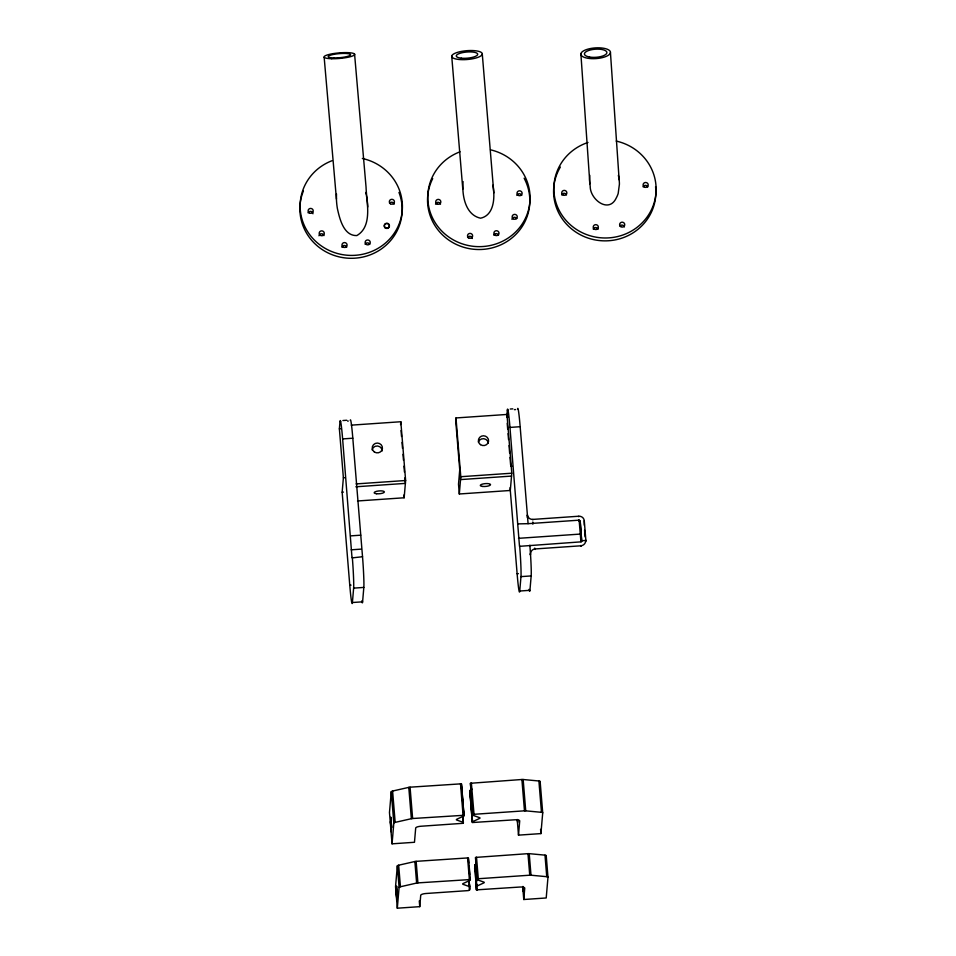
<?xml version="1.0" encoding="UTF-8"?>
<svg xmlns="http://www.w3.org/2000/svg" width="956" height="956" viewBox="0 0 956 956"><rect width="100%" height="100%" fill="white"/><g stroke="black" fill="none" stroke-linecap="round" stroke-linejoin="round"><path stroke-width="1.43" d="M336.476 193.913L336.428 199.051A76.827 73.696 4.9 0 0 337.372 208.456C339.619 218.697 343.658 236.013 356.839 235.57C372.983 226.249 366.459 201.74 366.052 187.161L354.58 54.11M339.989 421.632A25.585 1.159 86.1 0 1 342.618 438.912L351.951 557.013L352.214 557.886L362.527 556.739A25.585 1.159 86.1 0 1 363.83 587.426L362.599 601.826L352.394 602.519A25.585 1.159 86.1 0 1 349.776 585.239L342.152 492.185L343.383 477.797L339.38 428.826L339.989 421.632L340.635 421.584M350.255 420.377A25.585 1.159 86.1 0 1 352.812 438.218L362.527 556.739M507.971 410.088L507.337 410.124A25.585 1.159 86.1 0 1 509.954 427.416L519.502 546.33L581.403 541.825L581.834 540.749L585.873 540.415L584.271 520.781A5.055 4.864 4.1 0 0 578.762 516.228L532.874 519.407A5.115 4.899 4.9 0 1 527.377 514.866A20.47 0.92 86.1 0 0 527.306 517.423M584.271 520.781L584.307 525.238M589.792 175.342L589.589 179.525A42.662 40.929 4.9 0 0 590.199 186.097C589.816 199.338 608.948 214.144 616.357 197.773A26.708 25.621 4.9 0 0 618.185 193.447L619.416 184.126A42.662 40.929 4.9 0 0 618.819 177.553L618.365 175.366M580.184 521.08L581.69 541.084L580.184 521.08L579.133 520.172L580.925 541.753M352.394 602.519L353.636 588.131A25.585 1.159 86.1 0 0 352.322 557.432M400.564 424.619L400.815 421.739L351.282 425.145M357.52 500.98L404.149 497.777L405.631 480.51L400.815 421.739M461.497 783.932L464.019 815.815L461.39 783.812L410.064 787.182A2.557 0.717 -4.7 0 0 408.786 787.374L392.593 791.042A2.557 0.717 -4.7 0 0 391.255 791.759L389.474 812.492L392.044 843.825L414.474 842.284L415.693 828.039A5.115 1.422 -4.7 0 1 420.915 826.247L462.907 823.319L462.859 815.372M392.044 843.825L393.824 823.092L391.255 791.759M397.314 908.2L399.094 887.455A2.557 0.717 -4.7 0 1 400.433 886.75L416.625 883.069A2.557 0.717 -4.7 0 1 417.903 882.89L470.352 879.544L468.44 857.879L416.135 861.344A2.557 0.717 -4.7 0 0 414.868 861.523L398.664 865.204A2.557 0.717 -4.7 0 0 397.326 865.909L395.545 886.654L397.314 908.2L419.744 906.658L420.724 895.282A5.115 1.422 -4.7 0 1 425.946 893.502L468.392 890.586C472.575 889.928 467.699 881.731 469.145 879.616M459.74 469.802L458.51 484.19L459.31 493.989L510.301 490.476L511.783 473.208L506.967 414.45L455.976 417.951L455.725 420.831L460.541 479.589L511.532 476.088M459.31 493.989L460.792 476.709L455.976 417.951M472.324 822.435L469.802 790.552L472.384 822.53L514.746 819.806A5.115 1.422 -4.7 0 1 519.717 820.893L518.499 835.138L540.929 833.596L542.709 812.851L540.14 781.518A2.557 0.717 -4.7 0 0 538.909 780.992L523.159 779.51A2.557 0.717 -4.7 0 0 521.904 779.499L470.436 783.275L473.101 815.348L479.601 817.667A2.557 0.717 -4.7 0 1 479.53 818.479L472.539 821.718M470.424 783.322L472.933 815.205L473.937 814.309L524.474 810.831A2.557 0.717 -4.7 0 1 525.728 810.843L541.478 812.325A2.557 0.717 -4.7 0 1 542.709 812.851M506.716 417.318L507.337 410.124M476.327 889.749L474.857 864.774L476.423 889.869L519.765 887.048A5.115 1.422 -4.7 0 1 524.748 888.136L523.769 899.512L546.211 897.971L547.979 877.226L546.223 855.68A2.557 0.717 -4.7 0 0 544.992 855.142L529.23 853.66A2.557 0.717 -4.7 0 0 527.975 853.66L475.598 857.413L477.355 879.795L483.856 882.101A2.557 0.717 -4.7 0 1 483.784 882.914L476.817 886.152L475.048 864.606M475.479 857.556L477.187 879.64L478.191 878.743L529.744 875.206A2.557 0.717 -4.7 0 1 530.998 875.218L546.748 876.688A2.557 0.717 -4.7 0 1 547.979 877.226M529.863 545.231A25.585 1.159 86.1 0 1 531.178 575.93L529.935 590.318L519.741 591.023L520.972 576.623A25.585 1.159 86.1 0 0 519.67 545.936M539.638 787.445L540.14 781.518M545.96 858.643L546.223 855.68M463.098 181.604C461.748 194.964 465.237 214.945 480.569 218.195C494.539 215.231 495.077 196.542 492.866 185.213M585.837 540.726L585.873 540.415A5.091 4.84 -33.4 0 1 585.885 540.976M580.806 534.045L518.51 538.324M468.368 858.739L468.703 863.053M472.312 789.298L469.994 790.373L472.563 821.706M393.824 823.092A2.557 0.717 -4.7 0 1 395.163 822.375L411.355 818.706A2.557 0.717 -4.7 0 1 412.622 818.515L464.054 815.277M471.368 782.976L474.033 814.297M342.905 420.52L346.741 420.258M510.253 409.025L512.798 408.845M347.637 421.106L348.283 421.058M514.352 409.646L515.619 409.562M339.38 428.826L340.647 428.742M507.361 417.282L507.995 417.234M342.618 438.912L352.812 438.218M509.954 427.416L520.16 426.711L528.094 523.673L579.085 520.172M343.383 477.797L344.662 477.713M510.731 466.289L512.01 466.205M356.098 483.915L405.631 480.51M460.792 476.709L511.783 473.208M355.847 486.783L405.38 483.389L404.926 477.785M342.152 492.185L343.431 492.101M350.565 535.886L360.759 535.181M351.175 549.82L361.368 549.114M349.776 585.239L351.055 585.144M510.074 487.68L517.124 573.731L518.391 573.648M353.636 588.131L363.83 587.426M520.972 576.623L531.178 575.93M470.651 791.317L469.766 791.15M475.55 868.418L474.558 868.227M517.865 523.888L528.094 523.673M463.278 822.351L456.777 820.045A2.557 0.717 -4.7 0 1 456.849 819.22L463.839 815.982L463.242 808.872M585.777 540.809L585.538 539.997M365.694 192.467L366.184 194.486M366.387 195.514L366.781 197.569A76.827 73.696 4.9 0 1 367.725 206.974M585.132 536.878L584.582 530.174M517.327 819.961L517.674 822.339L517.698 819.842M336.428 199.051L324.156 57.229M462.8 189.169L451.71 56.081M482.29 54.133A15.344 4.41 -4.8 0 1 458.784 59.463A15.344 4.41 -4.8 0 1 459.932 51.72A15.344 4.41 -4.8 0 1 482.29 54.133L493.81 192.957M538.909 780.992L541.478 812.325M544.992 855.142L546.748 876.688M540.582 829.318L540.929 833.596M507.206 423.257L507.696 429.196M508.054 433.642L508.544 439.581M509.034 445.52L509.632 452.941M510.002 457.386L510.612 464.807M523.159 779.51L525.728 810.843M529.23 853.66L530.998 875.218M521.904 779.499L524.474 810.831M527.975 853.66L529.744 875.206M517.22 819.471L518.499 835.138M522.717 886.582L523.769 899.512M476.518 857.197L478.287 878.743M471.451 799.861L471.798 804.127M472.384 811.25L472.73 815.528M475.909 872.732L476.614 881.348M476.853 884.216L477.319 889.964M468.942 865.933L469.647 874.549M469.874 877.417L470.113 880.297L463.146 883.523A2.557 0.717 -4.7 0 0 463.074 884.336L469.575 886.654L468.978 879.46M467.592 857.807L469.36 879.353M461.258 784.661L463.003 806.028M468.966 884.479L469.444 890.227M460.493 783.717L463.062 815.05M462.8 816.472L463.397 823.044M401.054 430.559L401.532 436.486M402.022 442.425L402.512 448.364M403.002 454.303L403.48 460.23M403.97 466.17L404.46 472.109M403.91 494.981L404.149 497.777M410.064 787.182L412.622 818.515M416.135 861.344L417.903 882.89M419.278 900.911L419.744 906.658M408.786 787.374L411.355 818.706M414.868 861.523L416.625 883.069M392.593 791.042L395.163 822.375M398.664 865.204L400.433 886.75M397.326 865.909L399.094 887.455M523.207 886.547L523.374 891.578L522.801 886.535M580.89 53.835L589.864 183.887M610.454 52.652A14.842 5.354 -3.9 0 1 587.57 58.22A14.842 5.354 -3.9 0 1 588.98 48.852A14.842 5.354 -3.9 0 1 610.454 52.652L619.141 179.752M524.127 178.222A51.158 49.079 4.9 0 1 479.243 249.528A51.158 49.079 4.9 0 1 432.71 178.581M490.5 149.817A51.158 49.079 4.9 0 1 522.526 223.501A51.158 49.079 4.9 0 1 439.784 228.902A51.158 49.079 4.9 0 1 460.027 151.801M435.53 204.214A2.557 2.45 4.9 0 1 440.501 204.118M467.568 237.542A2.557 2.45 4.9 0 1 472.372 238.486M493.798 235.2A2.557 2.45 4.9 0 1 498.542 235.068M516.861 195.418A2.557 2.45 4.9 0 1 521.749 195.418M511.938 219.33A2.557 2.45 4.9 0 1 516.754 218.613M655.565 186.683A51.158 49.079 4.9 0 1 594.309 239.765A51.158 49.079 4.9 0 1 560.371 167.025M616.202 141.07A51.158 49.079 4.9 0 1 648.359 215.196A51.158 49.079 4.9 0 1 565.068 219.318A51.158 49.079 4.9 0 1 587.988 142.468M619.918 226.01A2.557 2.45 4.9 0 1 624.423 226.931M643.065 186.802A2.557 2.45 4.9 0 1 647.798 186.946M593.174 229.034A2.557 2.45 4.9 0 1 598.002 229.344M561.626 194.928A2.557 2.45 4.9 0 1 566.466 194.94M398.963 192.407A51.158 49.079 4.9 0 1 350.601 258.299A51.158 49.079 4.9 0 1 303.399 190.985M362.348 158.469A51.158 49.079 4.9 0 1 395.127 231.878A51.158 49.079 4.9 0 1 312.433 238.008A51.158 49.079 4.9 0 1 331.995 160.716M389.534 203.234A2.557 2.45 4.9 0 1 394.147 204.202M365.108 244.27A2.557 2.45 4.9 0 1 369.757 244.27M341.83 247.174A2.557 2.45 4.9 0 1 346.729 247.198M308.059 212.782A2.557 2.45 4.9 0 1 312.971 213.774M318.957 235.774A2.557 2.45 4.9 0 1 323.965 235.606M372.063 449.846A5.115 4.911 4.9 0 1 382.185 450.945M362.599 601.826A25.585 1.159 86.1 0 1 361.762 600.882M580.758 545.494A15.344 0.693 86.1 0 0 581.164 545.78L535.276 548.935A15.344 0.693 86.1 0 1 534.763 548.099M578.762 521.008A15.344 0.693 86.1 0 1 578.739 519.885M578.739 516.706A15.344 0.693 86.1 0 1 578.774 516.252M584.821 533.472A5.115 1.422 -4.7 0 1 584.57 533.902M585.681 540.976A4.899 4.649 -33.8 0 1 581.164 545.721M535.264 548.852A5.162 5.15 37.6 0 0 530.508 554.528A20.47 0.92 86.1 0 1 530.066 554.074M532.874 524.163A15.344 0.693 86.1 0 1 532.827 522.036M532.851 519.861A15.344 0.693 86.1 0 1 532.874 519.407M478.347 442.078A5.115 4.911 4.9 0 1 488.325 443.214M519.741 591.023A25.585 1.159 86.1 0 1 517.124 573.731M529.935 590.318A25.585 1.159 86.1 0 1 529.098 589.386M517.602 408.881A25.585 1.159 86.1 0 1 520.16 426.711M396.143 891.112L396.943 901.006L396.214 890.395L396.143 891.112M396.513 886.786L397.314 896.692L396.609 886.093L396.513 886.786M390.478 821.658L391.267 831.744L390.478 821.658M390.849 817.344L391.637 827.418L390.849 817.344M436.773 203.819A2.557 2.45 4.9 0 0 440.824 202.122A2.557 2.45 4.9 0 0 437.25 199.589A2.557 2.45 4.9 0 0 436.773 203.819M468.595 237.841A2.557 2.45 4.9 0 0 472.623 236.072A2.557 2.45 4.9 0 0 468.99 233.611A2.557 2.45 4.9 0 0 468.595 237.841M494.861 235.068A2.557 2.45 4.9 0 0 498.984 233.539A2.557 2.45 4.9 0 0 495.519 230.874A2.557 2.45 4.9 0 0 494.861 235.068M518.068 195.251A2.557 2.45 4.9 0 0 522.107 193.53A2.557 2.45 4.9 0 0 518.51 191.021A2.557 2.45 4.9 0 0 518.068 195.251M461.246 58.161A10.743 3.083 -4.8 0 0 477.701 54.42A10.743 3.083 -4.8 0 0 462.059 52.735A10.743 3.083 -4.8 0 0 461.246 58.161M513.133 218.745A2.557 2.45 4.9 0 0 517.244 217.191A2.557 2.45 4.9 0 0 513.766 214.538A2.557 2.45 4.9 0 0 513.133 218.745M589.529 57.025A11.257 4.063 -3.9 0 0 606.881 52.795A11.257 4.063 -3.9 0 0 590.593 49.915A11.257 4.063 -3.9 0 0 589.529 57.025M620.563 226.524A2.557 2.45 4.9 0 0 624.71 225.054A2.557 2.45 4.9 0 0 621.292 222.33A2.557 2.45 4.9 0 0 620.563 226.524M644.153 186.91A2.557 2.45 4.9 0 0 648.204 185.213A2.557 2.45 4.9 0 0 644.619 182.68A2.557 2.45 4.9 0 0 644.153 186.91M594.274 229.07A2.557 2.45 4.9 0 0 598.325 227.385A2.557 2.45 4.9 0 0 594.763 224.839A2.557 2.45 4.9 0 0 594.274 229.07M562.737 194.785A2.557 2.45 4.9 0 0 566.836 193.196A2.557 2.45 4.9 0 0 563.323 190.567A2.557 2.45 4.9 0 0 562.737 194.785M385.22 227.887A2.557 2.45 4.9 0 0 389.355 226.405A2.557 2.45 4.9 0 0 385.937 223.692A2.557 2.45 4.9 0 0 385.22 227.887M385.244 227.588A2.557 2.45 4.9 0 0 389.379 226.118A2.557 2.45 4.9 0 0 385.961 223.405A2.557 2.45 4.9 0 0 385.244 227.588M333.764 57.91A11.257 2.043 -4.9 0 0 350.589 54.731A11.257 2.043 -4.9 0 0 333.764 54.361A11.257 2.043 -4.9 0 0 333.764 57.91M331.72 58.722A15.344 2.784 -4.9 0 0 354.664 54.396A15.344 2.784 -4.9 0 0 331.72 53.883A15.344 2.784 -4.9 0 0 331.72 58.722M390.395 203.759A2.557 2.45 4.9 0 0 394.422 202.027A2.557 2.45 4.9 0 0 390.825 199.529A2.557 2.45 4.9 0 0 390.395 203.759M366.112 244.33A2.557 2.45 4.9 0 0 370.223 242.776A2.557 2.45 4.9 0 0 366.734 240.135A2.557 2.45 4.9 0 0 366.112 244.33M343.061 247.018A2.557 2.45 4.9 0 0 347.076 245.25A2.557 2.45 4.9 0 0 343.455 242.788A2.557 2.45 4.9 0 0 343.061 247.018M309.182 212.865A2.557 2.45 4.9 0 0 313.21 211.133A2.557 2.45 4.9 0 0 309.601 208.635A2.557 2.45 4.9 0 0 309.182 212.865M320.117 235.188A2.557 2.45 4.9 0 0 324.251 233.718A2.557 2.45 4.9 0 0 320.834 231.005A2.557 2.45 4.9 0 0 320.117 235.188M376.616 493.75A5.115 1.422 -4.7 0 0 384.372 491.982A5.115 1.422 -4.7 0 0 376.819 491.265A5.115 1.422 -4.7 0 0 376.616 493.75M374.322 451.925A5.115 4.911 4.9 0 0 382.412 448.519A5.115 4.911 4.9 0 0 375.242 443.476A5.115 4.911 4.9 0 0 374.322 451.925M482.768 486.461A5.115 1.422 -4.7 0 0 490.524 484.692A5.115 1.422 -4.7 0 0 482.983 483.963A5.115 1.422 -4.7 0 0 482.768 486.461M480.474 444.636A5.115 4.911 4.9 0 0 488.564 441.23A5.115 4.911 4.9 0 0 481.394 436.187A5.115 4.911 4.9 0 0 480.474 444.636"/></g></svg>
